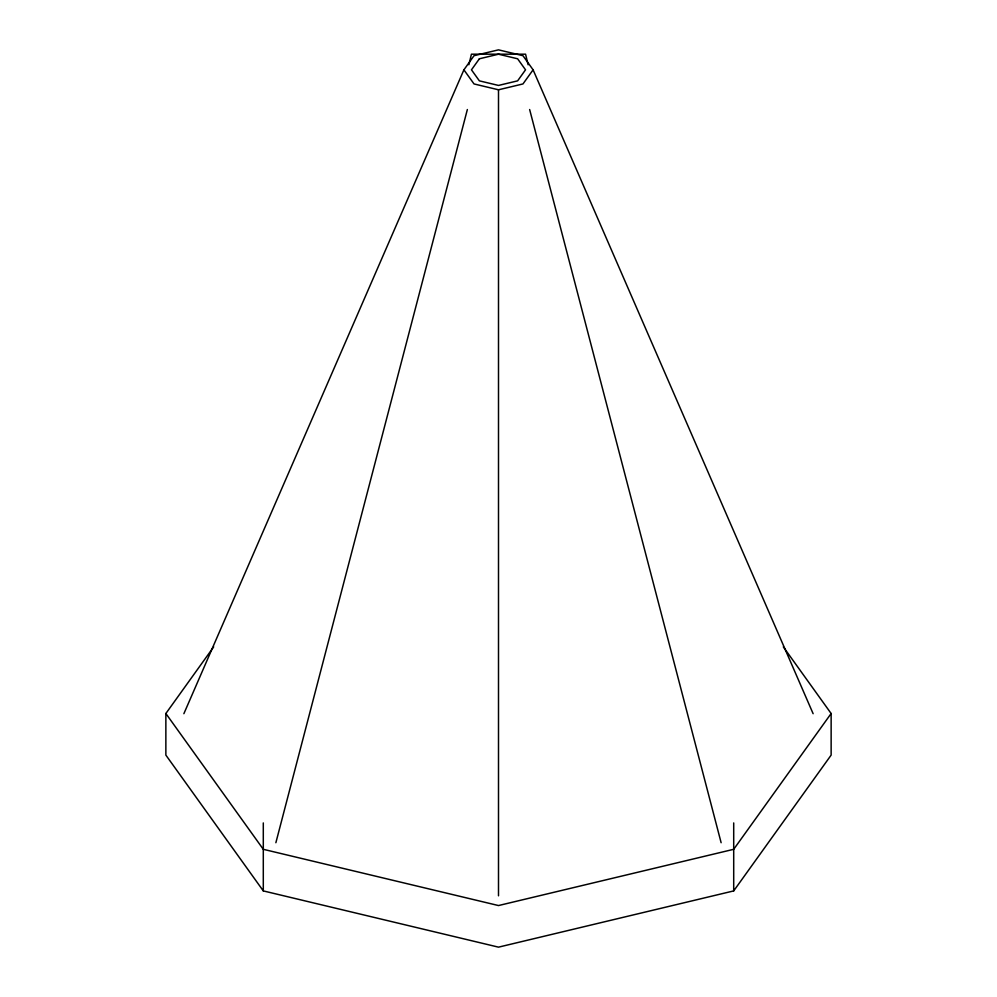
<?xml version="1.0" encoding="UTF-8"?>
<svg xmlns="http://www.w3.org/2000/svg" width="997" height="997" viewBox="0 0 997 997"><rect width="100%" height="100%" fill="white"/><g stroke="black" fill="none" stroke-linecap="round" stroke-linejoin="round"><path stroke-width="1.5" d="M263.295 822.924L263.295 890.907L498.5 947.15L733.705 890.907L831.137 755.103L831.137 713.516L783.318 646.866M733.705 822.924L733.705 890.907M468.864 64.78L471.431 54.187L525.569 54.187L528.123 64.78M275.87 842.727L467.356 109.533M183.872 713.702L463.904 69.827L474.036 55.695L498.5 49.85L522.964 55.695L533.096 69.827L813.128 713.702M533.096 69.827L522.964 83.947L498.5 89.792L474.036 83.947L463.904 69.827M263.295 890.907L165.863 755.103L165.863 713.516L213.682 646.866M831.137 713.516L733.705 849.307L498.5 905.55L263.295 849.307L165.863 713.516M529.644 109.533L721.13 842.727M498.5 89.792L498.5 895.804M479.383 58.786L471.469 69.827L479.383 80.857L498.5 85.43L517.617 80.857L525.531 69.827L517.617 58.786L498.5 54.212L479.383 58.786"/></g></svg>
